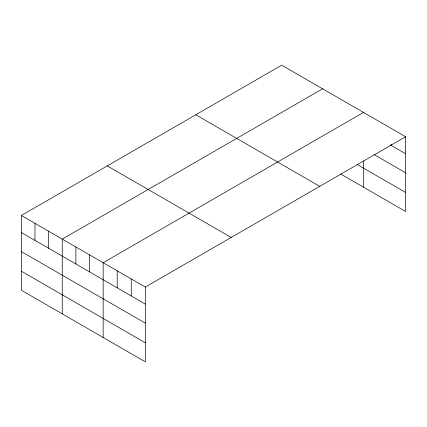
<?xml version="1.0" encoding="UTF-8"?>
<svg xmlns="http://www.w3.org/2000/svg" width="427" height="427" viewBox="0 0 427 427"><rect width="100%" height="100%" fill="white"/><g stroke="black" fill="none" stroke-linecap="round" stroke-linejoin="round"><path stroke-width="0.64" d="M405.65 136.741L145.297 287.051L145.297 361.818L21.35 290.259L21.35 215.496L281.703 65.182L405.65 136.741L405.65 211.504L340.783 174.056M322.609 88.795L62.251 239.109L62.251 313.877M363.51 112.408L103.153 262.722L103.153 337.49M390.481 144.993L405.65 153.752M374.185 154.643L405.65 172.812M357.26 164.507L405.65 192.449M195.79 114.783L319.732 186.343M107.268 165.889L231.21 237.449M21.35 215.496L145.297 287.051M21.35 232.507L145.297 304.067M21.35 251.567L145.297 323.127M21.35 271.204L145.297 342.764M391.602 144.337L391.602 145.644M363.51 160.915L363.51 187.175M131.249 278.943L131.249 295.959M117.201 270.835L117.201 287.846M89.521 254.85L89.521 271.866M75.883 246.982L75.883 263.993M48.619 231.237L48.619 248.252M34.982 223.364L34.982 240.38"/></g></svg>
